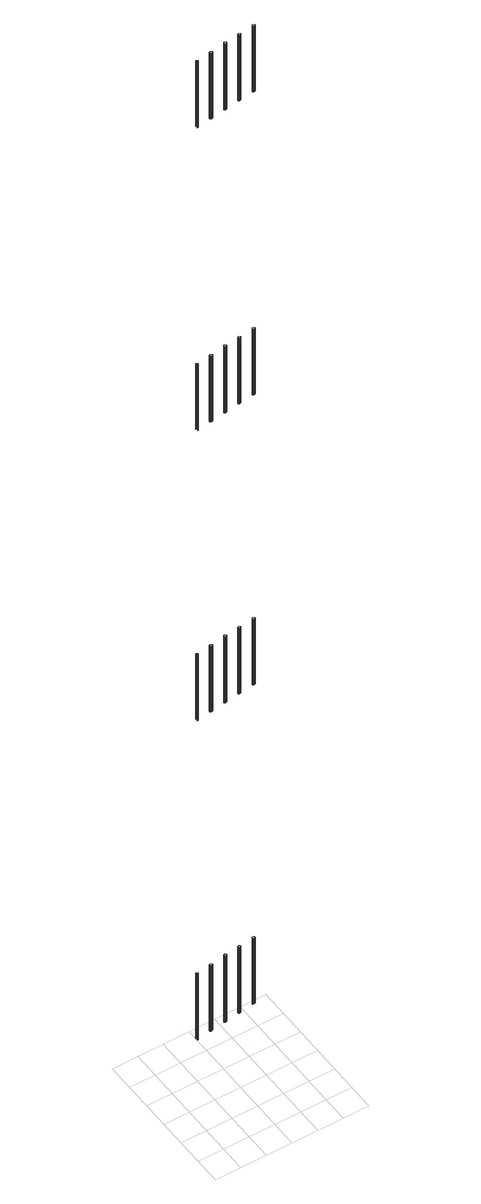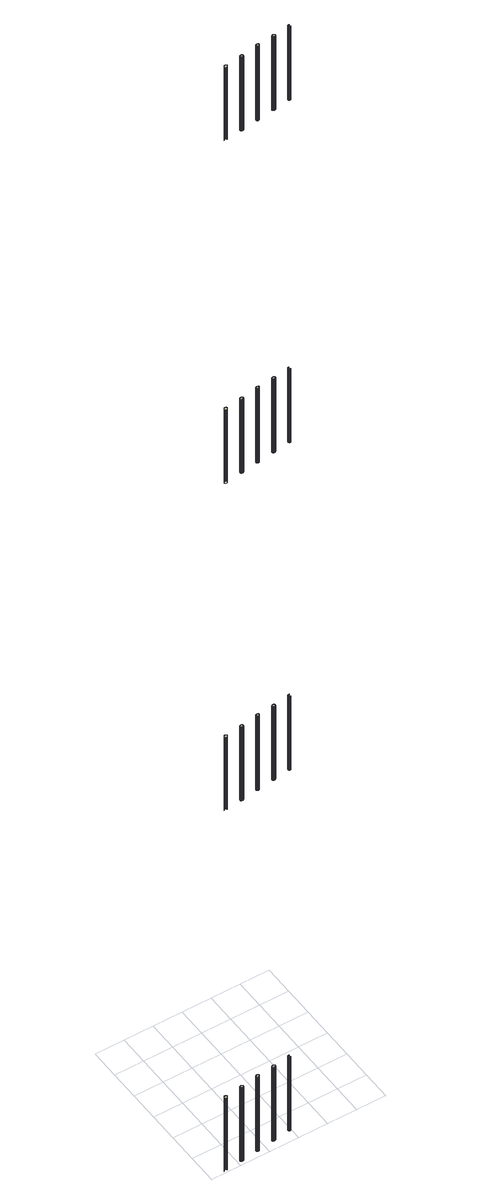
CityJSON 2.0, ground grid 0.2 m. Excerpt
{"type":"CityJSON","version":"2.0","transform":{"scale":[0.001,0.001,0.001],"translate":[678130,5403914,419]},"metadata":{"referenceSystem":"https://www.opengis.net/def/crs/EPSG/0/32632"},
"CityObjects":{
"building1":{"type":"Building","attributes":{"dataAvailable":"Sufficient","measuredHeight":17.58},"children":["building1-1","building1-2","building1-3","building1-4"]},
"building1-1":{"type":"BuildingInstallation","attributes":{"materialClass":"Metal","materialName":"Aluminium","materialUncertainty":0.3,"relationToConstruction":"outside"},"parents":["building1"],"geometry":[{"type":"MultiSurface","lod":"3","boundaries":[[[0,1,2,3]],[[4,2,1,5]],[[3,2,6,7]],[[8,6,2,4]],[[9,10,11,12]],[[13,11,10,14]],[[7,6,15,16]],[[17,15,6,8]],[[14,10,18,19]],[[20,18,10,9]],[[16,15,21,22]],[[23,21,15,17]],[[22,21,24,25]],[[26,24,21,23]],[[27,28,18,20]],[[19,18,28,29]],[[25,24,30,31]],[[32,30,24,26]],[[33,34,28,27]],[[29,28,34,35]],[[36,37,34,33]],[[35,34,37,38]],[[31,30,39,40]],[[41,39,30,32]],[[38,37,39,41]],[[40,39,37,36]],[[42,43,44,45]],[[46,44,43,47]],[[45,44,48,49]],[[50,48,44,46]],[[51,52,43,42]],[[47,43,52,53]],[[54,55,52,51]],[[53,52,55,56]],[[49,48,57,58]],[[59,57,48,50]],[[58,57,60,61]],[[62,60,57,59]],[[63,64,55,54]],[[56,55,64,65]],[[66,67,60,62]],[[61,60,67,68]],[[69,70,64,63]],[[65,64,70,71]],[[68,67,72,73]],[[74,72,67,66]],[[75,76,70,69]],[[71,70,76,77]],[[78,79,80,81,82,83,84,73,68,61,58,49,45,42,51,54,63,69,75,85,86,87,88,89]],[[47,46,50,59,62,66,74,90,91,92,93,94,95,96,97,98,99,100,101,77,71,65,56,53]],[[102,103,104,105,72,67,60,57,48,44,43,52,55,64,70,76,106,107,108,109,110,111,112,113]],[[85,106,76,75]],[[77,76,106,101]],[[73,72,105,84]],[[90,105,72,74]],[[84,105,104,83]],[[91,104,105,90]],[[86,107,106,85]],[[101,106,107,100]],[[83,104,103,82]],[[92,103,104,91]],[[87,108,107,86]],[[100,107,108,99]],[[82,103,102,81]],[[93,102,103,92]],[[88,109,108,87]],[[99,108,109,98]],[[94,113,102,93]],[[81,102,113,80]],[[89,110,109,88]],[[98,109,110,97]],[[78,111,110,89]],[[97,110,111,96]],[[80,113,112,79]],[[95,112,113,94]],[[79,112,111,78]],[[96,111,112,95]],[[114,115,116,117,118]],[[119,116,115,120]],[[121,122,116,119]],[[117,116,122,123]],[[124,125,115,114,118]],[[120,115,125,126]],[[123,122,127,128]],[[129,127,122,121]],[[130,131,125,124]],[[126,125,131,132]],[[133,134,131,130]],[[132,131,134,135]],[[136,137,127,129]],[[128,127,137,138]],[[139,140,134,133]],[[135,134,140,141]],[[138,137,142,143]],[[144,142,137,136]],[[145,146,140,139]],[[141,140,146,147]],[[148,149,142,144]],[[143,142,149,150]],[[151,152,146,145]],[[147,146,152,153]],[[150,149,154,155]],[[156,154,149,148]],[[157,158,159,152,146,140,134,131,125,115,116,122,127,137,142,149,154,160,161,162,163,164,165,166]],[[167,168,169,170,171,172,153,147,141,135,132,126,120,119,121,129,136,144,148,156,173,174,175,176]],[[177,178,179,180,181,182,151,145,139,133,130,124,118,117,123,128,138,143,150,155,183,184,185,186]],[[173,160,154,156]],[[155,154,160,183]],[[182,159,152,151]],[[153,152,159,172]],[[181,158,159,182]],[[172,159,158,171]],[[183,160,161,184]],[[174,161,160,173]],[[171,158,157,170]],[[180,157,158,181]],[[184,161,162,185]],[[175,162,161,174]],[[185,162,163,186]],[[176,163,162,175]],[[179,166,157,180]],[[170,157,166,169]],[[178,165,166,179]],[[169,166,165,168]],[[167,164,163,176]],[[186,163,164,187,177]],[[168,165,164,167]],[[187,164,165,178,177]],[[188,189,190,191]],[[192,190,189,193]],[[194,195,190,192]],[[191,190,195,196]],[[193,189,197,198]],[[199,197,189,188]],[[198,197,200,201]],[[202,200,197,199]],[[203,204,195,194]],[[196,195,204,205]],[[201,200,206,207]],[[208,206,200,202]],[[205,204,209,210]],[[211,209,204,203]],[[212,213,209,211]],[[210,209,213,214]],[[207,206,215,216]],[[217,215,206,208]],[[218,219,213,212]],[[214,213,219,220]],[[221,222,215,217]],[[216,215,222,223]],[[224,225,219,218]],[[220,219,225,226]],[[193,192,194,203,211,212,218,224,227,228,229,230,231,232,233,234,235,236,237,223,216,207,201,198]],[[206,215,222,238,239,240,241,242,243,244,245,246,247,248,225,219,213,209,204,195,190,189,197,200]],[[249,238,222,221]],[[223,222,238,237]],[[226,225,248,250]],[[227,248,225,224]],[[237,238,239,236]],[[251,239,238,249]],[[250,248,247,252]],[[228,247,248,227]],[[253,240,239,251]],[[236,239,240,235]],[[235,240,241,234]],[[254,241,240,253]],[[229,246,247,228]],[[252,247,246,255]],[[256,242,241,254]],[[234,241,242,233]],[[230,245,246,229]],[[255,246,245,257]],[[233,242,243,232]],[[258,243,242,256]],[[257,245,244,259]],[[231,244,245,230]],[[259,244,243,258]],[[232,243,244,231]],[[260,261,262,263]],[[264,262,261,265]],[[263,262,266,267]],[[268,266,262,264]],[[265,261,269,270]],[[271,269,261,260]],[[272,273,269,271]],[[270,269,273,274]],[[274,273,275,276]],[[277,275,273,272]],[[278,279,275,277]],[[276,275,279,280]],[[281,282,279,278]],[[280,279,282,283]],[[265,264,268,284,285,286,287,288,289,290,291,292,293,294,295,296,297,298,299,283,280,276,274,270]],[[283,282,300,299]],[[301,300,282,281]],[[302,303,300,301]],[[299,300,303,298]],[[304,305,303,302]],[[298,303,305,297]],[[306,307,305,304]],[[297,305,307,296]],[[296,307,308,295]],[[309,308,307,306]]]}]},
"building1-2":{"type":"BuildingInstallation","attributes":{"materialClass":"Metal","materialName":"Aluminium","materialUncertainty":0.3,"relationToConstruction":"outside"},"parents":["building1"],"geometry":[{"type":"MultiSurface","lod":"3","boundaries":[[[310,311,312,313]],[[314,312,311,315]],[[313,312,316,317]],[[318,316,312,314]],[[319,320,321,322]],[[323,321,320,324]],[[317,316,325,326]],[[327,325,316,318]],[[324,320,328,329]],[[330,328,320,319]],[[326,325,331,332]],[[333,331,325,327]],[[332,331,334,335]],[[336,334,331,333]],[[337,338,328,330]],[[329,328,338,339]],[[335,334,340,341]],[[342,340,334,336]],[[343,344,338,337]],[[339,338,344,345]],[[346,347,344,343]],[[345,344,347,348]],[[341,340,349,350]],[[351,349,340,342]],[[348,347,349,351]],[[350,349,347,346]],[[352,353,354,355]],[[356,354,353,357]],[[355,354,358,359]],[[360,358,354,356]],[[361,362,353,352]],[[357,353,362,363]],[[364,365,362,361]],[[363,362,365,366]],[[359,358,367,368]],[[369,367,358,360]],[[368,367,370,371]],[[372,370,367,369]],[[373,374,365,364]],[[366,365,374,375]],[[376,377,370,372]],[[371,370,377,378]],[[379,380,374,373]],[[375,374,380,381]],[[378,377,382,383]],[[384,382,377,376]],[[385,386,380,379]],[[381,380,386,387]],[[388,389,390,391,392,393,394,383,378,371,368,359,355,352,361,364,373,379,385,395,396,397,398,399]],[[357,356,360,369,372,376,384,400,401,402,403,404,405,406,407,408,409,410,411,387,381,375,366,363]],[[412,413,414,415,382,377,370,367,358,354,353,362,365,374,380,386,416,417,418,419,420,421,422,423]],[[395,416,386,385]],[[387,386,416,411]],[[383,382,415,394]],[[400,415,382,384]],[[394,415,414,393]],[[401,414,415,400]],[[396,417,416,395]],[[411,416,417,410]],[[393,414,413,392]],[[402,413,414,401]],[[397,418,417,396]],[[410,417,418,409]],[[392,413,412,391]],[[403,412,413,402]],[[398,419,418,397]],[[409,418,419,408]],[[404,423,412,403]],[[391,412,423,390]],[[399,420,419,398]],[[408,419,420,407]],[[388,421,420,399]],[[407,420,421,406]],[[390,423,422,389]],[[405,422,423,404]],[[389,422,421,388]],[[406,421,422,405]],[[424,425,426,427,428]],[[429,426,425,430]],[[431,432,426,429]],[[427,426,432,433]],[[434,435,425,424,428]],[[430,425,435,436]],[[433,432,437,438]],[[439,437,432,431]],[[440,441,435,434]],[[436,435,441,442]],[[443,444,441,440]],[[442,441,444,445]],[[446,447,437,439]],[[438,437,447,448]],[[449,450,444,443]],[[445,444,450,451]],[[448,447,452,453]],[[454,452,447,446]],[[455,456,450,449]],[[451,450,456,457]],[[458,459,452,454]],[[453,452,459,460]],[[461,462,456,455]],[[457,456,462,463]],[[460,459,464,465]],[[466,464,459,458]],[[467,468,469,462,456,450,444,441,435,425,426,432,437,447,452,459,464,470,471,472,473,474,475,476]],[[477,478,479,480,481,482,463,457,451,445,442,436,430,429,431,439,446,454,458,466,483,484,485,486]],[[487,488,489,490,491,492,461,455,449,443,440,434,428,427,433,438,448,453,460,465,493,494,495,496]],[[483,470,464,466]],[[465,464,470,493]],[[492,469,462,461]],[[463,462,469,482]],[[491,468,469,492]],[[482,469,468,481]],[[493,470,471,494]],[[484,471,470,483]],[[481,468,467,480]],[[490,467,468,491]],[[494,471,472,495]],[[485,472,471,484]],[[495,472,473,496]],[[486,473,472,485]],[[489,476,467,490]],[[480,467,476,479]],[[488,475,476,489]],[[479,476,475,478]],[[477,474,473,486]],[[496,473,474,497,487]],[[478,475,474,477]],[[497,474,475,488,487]],[[498,499,500,501]],[[502,500,499,503]],[[504,505,500,502]],[[501,500,505,506]],[[503,499,507,508]],[[509,507,499,498]],[[508,507,510,511]],[[512,510,507,509]],[[513,514,505,504]],[[506,505,514,515]],[[511,510,516,517]],[[518,516,510,512]],[[515,514,519,520]],[[521,519,514,513]],[[522,523,519,521]],[[520,519,523,524]],[[517,516,525,526]],[[527,525,516,518]],[[528,529,523,522]],[[524,523,529,530]],[[531,532,525,527]],[[526,525,532,533]],[[534,535,529,528]],[[530,529,535,536]],[[503,502,504,513,521,522,528,534,537,538,539,540,541,542,543,544,545,546,547,533,526,517,511,508]],[[516,525,532,548,549,550,551,552,553,554,555,556,557,558,535,529,523,519,514,505,500,499,507,510]],[[559,548,532,531]],[[533,532,548,547]],[[536,535,558,560]],[[537,558,535,534]],[[547,548,549,546]],[[561,549,548,559]],[[560,558,557,562]],[[538,557,558,537]],[[563,550,549,561]],[[546,549,550,545]],[[545,550,551,544]],[[564,551,550,563]],[[539,556,557,538]],[[562,557,556,565]],[[566,552,551,564]],[[544,551,552,543]],[[540,555,556,539]],[[565,556,555,567]],[[543,552,553,542]],[[568,553,552,566]],[[567,555,554,569]],[[541,554,555,540]],[[569,554,553,568]],[[542,553,554,541]],[[570,571,572,573]],[[574,572,571,575]],[[573,572,576,577]],[[578,576,572,574]],[[575,571,579,580]],[[581,579,571,570]],[[582,583,579,581]],[[580,579,583,584]],[[584,583,585,586]],[[587,585,583,582]],[[588,589,585,587]],[[586,585,589,590]],[[591,592,589,588]],[[590,589,592,593]],[[575,574,578,594,595,596,597,598,599,600,601,602,603,604,605,606,607,608,609,593,590,586,584,580]],[[593,592,610,609]],[[611,610,592,591]],[[612,613,610,611]],[[609,610,613,608]],[[614,615,613,612]],[[608,613,615,607]],[[616,617,615,614]],[[607,615,617,606]],[[606,617,618,605]],[[619,618,617,616]]]}]},
"building1-3":{"type":"BuildingInstallation","attributes":{"materialClass":"Metal","materialName":"Aluminium","materialUncertainty":0.3,"relationToConstruction":"outside"},"parents":["building1"],"geometry":[{"type":"MultiSurface","lod":"3","boundaries":[[[620,621,622,623]],[[624,622,621,625]],[[623,622,626,627]],[[628,626,622,624]],[[629,630,631,632]],[[633,631,630,634]],[[627,626,635,636]],[[637,635,626,628]],[[634,630,638,639]],[[640,638,630,629]],[[636,635,641,642]],[[643,641,635,637]],[[642,641,644,645]],[[646,644,641,643]],[[647,648,638,640]],[[639,638,648,649]],[[645,644,650,651]],[[652,650,644,646]],[[653,654,648,647]],[[649,648,654,655]],[[656,657,654,653]],[[655,654,657,658]],[[651,650,659,660]],[[661,659,650,652]],[[658,657,659,661]],[[660,659,657,656]],[[662,663,664,665]],[[666,664,663,667]],[[665,664,668,669]],[[670,668,664,666]],[[671,672,663,662]],[[667,663,672,673]],[[674,675,672,671]],[[673,672,675,676]],[[669,668,677,678]],[[679,677,668,670]],[[678,677,680,681]],[[682,680,677,679]],[[683,684,675,674]],[[676,675,684,685]],[[686,687,680,682]],[[681,680,687,688]],[[689,690,684,683]],[[685,684,690,691]],[[688,687,692,693]],[[694,692,687,686]],[[695,696,690,689]],[[691,690,696,697]],[[698,699,700,701,702,703,704,693,688,681,678,669,665,662,671,674,683,689,695,705,706,707,708,709]],[[667,666,670,679,682,686,694,710,711,712,713,714,715,716,717,718,719,720,721,697,691,685,676,673]],[[722,723,724,725,692,687,680,677,668,664,663,672,675,684,690,696,726,727,728,729,730,731,732,733]],[[705,726,696,695]],[[697,696,726,721]],[[693,692,725,704]],[[710,725,692,694]],[[704,725,724,703]],[[711,724,725,710]],[[706,727,726,705]],[[721,726,727,720]],[[703,724,723,702]],[[712,723,724,711]],[[707,728,727,706]],[[720,727,728,719]],[[702,723,722,701]],[[713,722,723,712]],[[708,729,728,707]],[[719,728,729,718]],[[714,733,722,713]],[[701,722,733,700]],[[709,730,729,708]],[[718,729,730,717]],[[698,731,730,709]],[[717,730,731,716]],[[700,733,732,699]],[[715,732,733,714]],[[699,732,731,698]],[[716,731,732,715]],[[734,735,736,737,738]],[[739,736,735,740]],[[741,742,736,739]],[[737,736,742,743]],[[744,745,735,734,738]],[[740,735,745,746]],[[743,742,747,748]],[[749,747,742,741]],[[750,751,745,744]],[[746,745,751,752]],[[753,754,751,750]],[[752,751,754,755]],[[756,757,747,749]],[[748,747,757,758]],[[759,760,754,753]],[[755,754,760,761]],[[758,757,762,763]],[[764,762,757,756]],[[765,766,760,759]],[[761,760,766,767]],[[768,769,762,764]],[[763,762,769,770]],[[771,772,766,765]],[[767,766,772,773]],[[770,769,774,775]],[[776,774,769,768]],[[777,778,779,772,766,760,754,751,745,735,736,742,747,757,762,769,774,780,781,782,783,784,785,786]],[[787,788,789,790,791,792,773,767,761,755,752,746,740,739,741,749,756,764,768,776,793,794,795,796]],[[797,798,799,800,801,802,771,765,759,753,750,744,738,737,743,748,758,763,770,775,803,804,805,806]],[[793,780,774,776]],[[775,774,780,803]],[[802,779,772,771]],[[773,772,779,792]],[[801,778,779,802]],[[792,779,778,791]],[[803,780,781,804]],[[794,781,780,793]],[[791,778,777,790]],[[800,777,778,801]],[[804,781,782,805]],[[795,782,781,794]],[[805,782,783,806]],[[796,783,782,795]],[[799,786,777,800]],[[790,777,786,789]],[[798,785,786,799]],[[789,786,785,788]],[[787,784,783,796]],[[806,783,784,807,797]],[[788,785,784,787]],[[807,784,785,798,797]],[[808,809,810,811]],[[812,810,809,813]],[[814,815,810,812]],[[811,810,815,816]],[[813,809,817,818]],[[819,817,809,808]],[[818,817,820,821]],[[822,820,817,819]],[[823,824,815,814]],[[816,815,824,825]],[[821,820,826,827]],[[828,826,820,822]],[[825,824,829,830]],[[831,829,824,823]],[[832,833,829,831]],[[830,829,833,834]],[[827,826,835,836]],[[837,835,826,828]],[[838,839,833,832]],[[834,833,839,840]],[[841,842,835,837]],[[836,835,842,843]],[[844,845,839,838]],[[840,839,845,846]],[[813,812,814,823,831,832,838,844,847,848,849,850,851,852,853,854,855,856,857,843,836,827,821,818]],[[826,835,842,858,859,860,861,862,863,864,865,866,867,868,845,839,833,829,824,815,810,809,817,820]],[[869,858,842,841]],[[843,842,858,857]],[[846,845,868,870]],[[847,868,845,844]],[[857,858,859,856]],[[871,859,858,869]],[[870,868,867,872]],[[848,867,868,847]],[[873,860,859,871]],[[856,859,860,855]],[[855,860,861,854]],[[874,861,860,873]],[[849,866,867,848]],[[872,867,866,875]],[[876,862,861,874]],[[854,861,862,853]],[[850,865,866,849]],[[875,866,865,877]],[[853,862,863,852]],[[878,863,862,876]],[[877,865,864,879]],[[851,864,865,850]],[[879,864,863,878]],[[852,863,864,851]],[[880,881,882,883]],[[884,882,881,885]],[[883,882,886,887]],[[888,886,882,884]],[[885,881,889,890]],[[891,889,881,880]],[[892,893,889,891]],[[890,889,893,894]],[[894,893,895,896]],[[897,895,893,892]],[[898,899,895,897]],[[896,895,899,900]],[[901,902,899,898]],[[900,899,902,903]],[[885,884,888,904,905,906,907,908,909,910,911,912,913,914,915,916,917,918,919,903,900,896,894,890]],[[903,902,920,919]],[[921,920,902,901]],[[922,923,920,921]],[[919,920,923,918]],[[924,925,923,922]],[[918,923,925,917]],[[926,927,925,924]],[[917,925,927,916]],[[916,927,928,915]],[[929,928,927,926]]]}]},
"building1-4":{"type":"BuildingInstallation","attributes":{"materialClass":"Metal","materialName":"Aluminium","materialUncertainty":0.3,"relationToConstruction":"outside"},"parents":["building1"],"geometry":[{"type":"MultiSurface","lod":"3","boundaries":[[[930,931,932,933]],[[934,932,931,935]],[[936,937,938,939]],[[940,938,937,941]],[[933,932,942,943]],[[944,942,932,934]],[[941,937,945,946]],[[947,945,937,936]],[[943,942,948,949]],[[950,948,942,944]],[[949,948,951,952]],[[953,951,948,950]],[[954,955,945,947]],[[946,945,955,956]],[[952,951,957,958]],[[959,957,951,953]],[[960,961,955,954]],[[956,955,961,962]],[[963,964,961,960]],[[962,961,964,965]],[[958,957,966,967]],[[968,966,957,959]],[[965,964,966,968]],[[967,966,964,963]],[[969,970,971,972]],[[973,971,970,974]],[[972,971,975,976]],[[977,975,971,973]],[[978,979,970,969]],[[974,970,979,980]],[[981,982,979,978]],[[980,979,982,983]],[[976,975,984,985]],[[986,984,975,977]],[[985,984,987,988]],[[989,987,984,986]],[[990,991,982,981]],[[983,982,991,992]],[[993,994,987,989]],[[988,987,994,995]],[[996,997,991,990]],[[992,991,997,998]],[[995,994,999,1000]],[[1001,999,994,993]],[[1002,1003,997,996]],[[998,997,1003,1004]],[[1005,1006,1007,1008,1009,1010,1011,1000,995,988,985,976,972,969,978,981,990,996,1002,1012,1013,1014,1015,1016]],[[974,973,977,986,989,993,1001,1017,1018,1019,1020,1021,1022,1023,1024,1025,1026,1027,1028,1004,998,992,983,980]],[[1029,1030,1031,1032,999,994,987,984,975,971,970,979,982,991,997,1003,1033,1034,1035,1036,1037,1038,1039,1040]],[[1012,1033,1003,1002]],[[1004,1003,1033,1028]],[[1000,999,1032,1011]],[[1017,1032,999,1001]],[[1011,1032,1031,1010]],[[1018,1031,1032,1017]],[[1013,1034,1033,1012]],[[1028,1033,1034,1027]],[[1010,1031,1030,1009]],[[1019,1030,1031,1018]],[[1014,1035,1034,1013]],[[1027,1034,1035,1026]],[[1009,1030,1029,1008]],[[1020,1029,1030,1019]],[[1015,1036,1035,1014]],[[1026,1035,1036,1025]],[[1021,1040,1029,1020]],[[1008,1029,1040,1007]],[[1016,1037,1036,1015]],[[1025,1036,1037,1024]],[[1005,1038,1037,1016]],[[1024,1037,1038,1023]],[[1007,1040,1039,1006]],[[1022,1039,1040,1021]],[[1006,1039,1038,1005]],[[1023,1038,1039,1022]],[[1041,1042,1043,1044,1045]],[[1046,1043,1042,1047]],[[1048,1049,1043,1046]],[[1044,1043,1049,1050]],[[1051,1052,1042,1041,1045]],[[1047,1042,1052,1053]],[[1050,1049,1054,1055]],[[1056,1054,1049,1048]],[[1057,1058,1052,1051]],[[1053,1052,1058,1059]],[[1060,1061,1058,1057]],[[1059,1058,1061,1062]],[[1063,1064,1054,1056]],[[1055,1054,1064,1065]],[[1066,1067,1061,1060]],[[1062,1061,1067,1068]],[[1065,1064,1069,1070]],[[1071,1069,1064,1063]],[[1072,1073,1067,1066]],[[1068,1067,1073,1074]],[[1075,1076,1069,1071]],[[1070,1069,1076,1077]],[[1078,1079,1073,1072]],[[1074,1073,1079,1080]],[[1077,1076,1081,1082]],[[1083,1081,1076,1075]],[[1084,1085,1086,1079,1073,1067,1061,1058,1052,1042,1043,1049,1054,1064,1069,1076,1081,1087,1088,1089,1090,1091,1092,1093]],[[1094,1095,1096,1097,1098,1099,1080,1074,1068,1062,1059,1053,1047,1046,1048,1056,1063,1071,1075,1083,1100,1101,1102,1103]],[[1104,1105,1106,1107,1108,1109,1078,1072,1066,1060,1057,1051,1045,1044,1050,1055,1065,1070,1077,1082,1110,1111,1112,1113]],[[1100,1087,1081,1083]],[[1082,1081,1087,1110]],[[1109,1086,1079,1078]],[[1080,1079,1086,1099]],[[1108,1085,1086,1109]],[[1099,1086,1085,1098]],[[1110,1087,1088,1111]],[[1101,1088,1087,1100]],[[1098,1085,1084,1097]],[[1107,1084,1085,1108]],[[1111,1088,1089,1112]],[[1102,1089,1088,1101]],[[1112,1089,1090,1113]],[[1103,1090,1089,1102]],[[1106,1093,1084,1107]],[[1097,1084,1093,1096]],[[1105,1092,1093,1106]],[[1096,1093,1092,1095]],[[1094,1091,1090,1103]],[[1113,1090,1091,1114,1104]],[[1095,1092,1091,1094]],[[1114,1091,1092,1105,1104]],[[1115,1116,1117,1118]],[[1119,1117,1116,1120]],[[1121,1122,1117,1119]],[[1118,1117,1122,1123]],[[1120,1116,1124,1125]],[[1126,1124,1116,1115]],[[1125,1124,1127,1128]],[[1129,1127,1124,1126]],[[1130,1131,1122,1121]],[[1123,1122,1131,1132]],[[1128,1127,1133,1134]],[[1135,1133,1127,1129]],[[1132,1131,1136,1137]],[[1138,1136,1131,1130]],[[1139,1140,1136,1138]],[[1137,1136,1140,1141]],[[1134,1133,1142,1143]],[[1144,1142,1133,1135]],[[1145,1146,1140,1139]],[[1141,1140,1146,1147]],[[1148,1149,1142,1144]],[[1143,1142,1149,1150]],[[1151,1152,1146,1145]],[[1147,1146,1152,1153]],[[1120,1119,1121,1130,1138,1139,1145,1151,1154,1155,1156,1157,1158,1159,1160,1161,1162,1163,1164,1150,1143,1134,1128,1125]],[[1133,1142,1149,1165,1166,1167,1168,1169,1170,1171,1172,1173,1174,1175,1152,1146,1140,1136,1131,1122,1117,1116,1124,1127]],[[1176,1165,1149,1148]],[[1150,1149,1165,1164]],[[1153,1152,1175,1177]],[[1154,1175,1152,1151]],[[1164,1165,1166,1163]],[[1178,1166,1165,1176]],[[1177,1175,1174,1179]],[[1155,1174,1175,1154]],[[1180,1167,1166,1178]],[[1163,1166,1167,1162]],[[1162,1167,1168,1161]],[[1181,1168,1167,1180]],[[1156,1173,1174,1155]],[[1179,1174,1173,1182]],[[1183,1169,1168,1181]],[[1161,1168,1169,1160]],[[1157,1172,1173,1156]],[[1182,1173,1172,1184]],[[1160,1169,1170,1159]],[[1185,1170,1169,1183]],[[1184,1172,1171,1186]],[[1158,1171,1172,1157]],[[1186,1171,1170,1185]],[[1159,1170,1171,1158]],[[1187,1188,1189,1190]],[[1191,1189,1188,1192]],[[1190,1189,1193,1194]],[[1195,1193,1189,1191]],[[1192,1188,1196,1197]],[[1198,1196,1188,1187]],[[1199,1200,1196,1198]],[[1197,1196,1200,1201]],[[1201,1200,1202,1203]],[[1204,1202,1200,1199]],[[1205,1206,1202,1204]],[[1203,1202,1206,1207]],[[1208,1209,1206,1205]],[[1207,1206,1209,1210]],[[1192,1191,1195,1211,1212,1213,1214,1215,1216,1217,1218,1219,1220,1221,1222,1223,1224,1225,1226,1210,1207,1203,1201,1197]],[[1227,1228,1229,1230,1231,1232,1233,1234,1235,1236,1237,1194,1190,1187,1198,1199,1204,1205,1208,1238,1239,1240,1241,1242]],[[1210,1209,1243,1226]],[[1238,1243,1209,1208]],[[1239,1244,1243,1238]],[[1226,1243,1244,1225]],[[1240,1245,1244,1239]],[[1225,1244,1245,1224]],[[1241,1246,1245,1240]],[[1224,1245,1246,1223]],[[1223,1246,1247,1222]],[[1242,1247,1246,1241]]]}]}
},
"vertices":[
[404,908,4107],[404,908,3495],[407,908,3495],[407,908,4107],[407,908,3494],[404,908,3494],[409,909,3495],[409,909,4107],[409,909,3494],[407,925,4107],[407,925,3495],[404,925,3495],[404,925,4107],[404,925,3494],[407,925,3494],[412,910,3495],[412,910,4107],[412,910,3494],[410,925,3495],[410,925,3494],[410,925,4107],[414,911,3495],[414,911,4107],[414,911,3494],[415,913,3495],[415,913,4107],[415,913,3494],[412,924,4107],[412,924,3495],[412,924,3494],[416,916,3495],[416,916,4107],[416,916,3494],[414,922,4107],[414,922,3495],[414,922,3494],[415,920,4107],[415,920,3495],[415,920,3494],[416,918,3495],[416,918,4107],[416,918,3494],[517,929,3494],[517,929,3495],[516,931,3495],[516,931,3494],[516,931,4107],[517,929,4107],[516,934,3495],[516,934,3494],[516,934,4107],[518,927,3494],[518,927,3495],[518,927,4107],[520,926,3494],[520,926,3495],[520,926,4107],[517,936,3495],[517,936,3494],[517,936,4107],[518,938,3495],[518,938,3494],[518,938,4107],[522,925,3494],[522,925,3495],[522,925,4107],[520,940,4107],[520,940,3495],[520,940,3494],[525,924,3494],[525,924,3495],[525,924,4107],[523,941,3495],[523,941,3494],[523,941,4107],[528,924,3494],[528,924,3495],[528,924,4107],[537,934,3494],[537,937,3494],[535,939,3494],[533,940,3494],[531,941,3494],[528,942,3494],[526,942,3494],[531,925,3494],[533,926,3494],[535,928,3494],[537,930,3494],[537,932,3494],[526,942,4107],[528,942,4107],[531,941,4107],[533,940,4107],[535,939,4107],[537,937,4107],[537,934,4107],[537,932,4107],[537,930,4107],[535,928,4107],[533,926,4107],[531,925,4107],[533,940,3495],[531,941,3495],[528,942,3495],[526,942,3495],[531,925,3495],[533,926,3495],[535,928,3495],[537,930,3495],[537,932,3495],[537,934,3495],[537,937,3495],[535,939,3495],[637,948,4107],[637,948,3495],[638,946,3495],[638,946,4112],[637,948,4112],[638,946,3494],[637,948,3494],[639,944,3494],[639,944,3495],[639,944,4112],[638,950,4112],[638,950,3495],[638,950,3494],[641,942,3495],[641,942,4112],[641,942,3494],[638,952,4112],[638,952,3495],[638,952,3494],[640,954,4112],[640,954,3495],[640,954,3494],[644,941,3494],[644,941,3495],[644,941,4112],[642,956,4112],[642,956,3495],[642,956,3494],[647,940,3495],[647,940,4112],[647,940,3494],[644,957,4112],[644,957,3495],[644,957,3494],[649,941,3494],[649,941,3495],[649,941,4112],[647,958,4112],[647,958,3495],[647,958,3494],[652,941,3495],[652,941,4112],[652,941,3494],[655,956,3495],[652,958,3495],[650,958,3495],[654,942,3495],[657,944,3495],[658,946,3495],[659,948,3495],[659,951,3495],[658,953,3495],[657,955,3495],[659,951,3494],[658,953,3494],[657,955,3494],[655,956,3494],[652,958,3494],[650,958,3494],[654,942,3494],[657,944,3494],[658,946,3494],[659,948,3494],[659,951,4112],[658,953,4112],[657,955,4112],[655,956,4112],[652,958,4112],[650,958,4112],[654,942,4112],[657,944,4112],[658,946,4112],[659,948,4112],[659,951,4107],[760,962,3494],[760,962,3495],[759,964,3495],[759,964,3494],[759,964,4107],[760,962,4107],[759,966,4107],[759,966,3495],[759,966,3494],[761,960,3495],[761,960,4107],[761,960,3494],[763,958,3495],[763,958,4107],[763,958,3494],[760,969,4107],[760,969,3495],[760,969,3494],[765,957,3495],[765,957,4107],[765,957,3494],[761,971,3495],[761,971,3494],[761,971,4107],[763,972,4107],[763,972,3495],[763,972,3494],[768,957,3495],[768,957,4107],[768,957,3494],[766,974,4107],[766,974,3495],[766,974,3494],[771,957,3494],[771,957,3495],[771,957,4107],[768,974,4107],[768,974,3495],[768,974,3494],[771,974,4107],[774,974,4107],[776,973,4107],[778,971,4107],[780,969,4107],[780,967,4107],[780,965,4107],[779,962,4107],[778,960,4107],[776,959,4107],[773,958,4107],[773,958,3495],[776,959,3495],[778,960,3495],[779,962,3495],[780,965,3495],[780,967,3495],[780,969,3495],[778,971,3495],[776,973,3495],[774,974,3495],[771,974,3495],[773,958,3494],[771,974,3494],[776,959,3494],[774,974,3494],[778,960,3494],[779,962,3494],[776,973,3494],[780,965,3494],[778,971,3494],[780,967,3494],[780,969,3494],[881,978,3494],[881,978,3495],[880,980,3495],[880,980,3494],[880,980,4107],[881,978,4107],[880,983,3495],[880,983,3494],[880,983,4107],[882,976,3495],[882,976,4107],[882,976,3494],[884,975,3494],[884,975,3495],[884,975,4107],[887,974,3495],[887,974,4107],[887,974,3494],[889,973,3494],[889,973,3495],[889,973,4107],[892,973,3494],[892,973,3495],[892,973,4107],[881,985,4107],[883,987,4107],[885,989,4107],[887,990,4107],[890,991,4107],[893,991,4107],[895,990,4107],[898,989,4107],[900,988,4107],[901,986,4107],[902,983,4107],[901,981,4107],[901,979,4107],[899,977,4107],[897,975,4107],[895,974,4107],[895,974,3495],[895,974,3494],[897,975,3494],[897,975,3495],[899,977,3494],[899,977,3495],[901,979,3494],[901,979,3495],[901,981,3495],[901,981,3494],
[404,908,1115],[404,908,503],[407,908,503],[407,908,1115],[407,908,502],[404,908,502],[409,909,503],[409,909,1115],[409,909,502],[407,925,1115],[407,925,503],[404,925,503],[404,925,1115],[404,925,502],[407,925,502],[412,910,503],[412,910,1115],[412,910,502],[410,925,503],[410,925,502],[410,925,1115],[414,911,503],[414,911,1115],[414,911,502],[415,913,503],[415,913,1115],[415,913,502],[412,924,1115],[412,924,503],[412,924,502],[416,916,503],[416,916,1115],[416,916,502],[414,922,1115],[414,922,503],[414,922,502],[415,920,1115],[415,920,503],[415,920,502],[416,918,503],[416,918,1115],[416,918,502],[517,929,502],[517,929,503],[516,931,503],[516,931,502],[516,931,1115],[517,929,1115],[516,934,503],[516,934,502],[516,934,1115],[518,927,502],[518,927,503],[518,927,1115],[520,926,502],[520,926,503],[520,926,1115],[517,936,503],[517,936,502],[517,936,1115],[518,938,503],[518,938,502],[518,938,1115],[522,925,502],[522,925,503],[522,925,1115],[520,940,1115],[520,940,503],[520,940,502],[525,924,502],[525,924,503],[525,924,1115],[523,941,503],[523,941,502],[523,941,1115],[528,924,502],[528,924,503],[528,924,1115],[537,934,502],[537,937,502],[535,939,502],[533,940,502],[531,941,502],[528,942,502],[526,942,502],[531,925,502],[533,926,502],[535,928,502],[537,930,502],[537,932,502],[526,942,1115],[528,942,1115],[531,941,1115],[533,940,1115],[535,939,1115],[537,937,1115],[537,934,1115],[537,932,1115],[537,930,1115],[535,928,1115],[533,926,1115],[531,925,1115],[533,940,503],[531,941,503],[528,942,503],[526,942,503],[531,925,503],[533,926,503],[535,928,503],[537,930,503],[537,932,503],[537,934,503],[537,937,503],[535,939,503],[637,948,1115],[637,948,503],[638,946,503],[638,946,1120],[637,948,1120],[638,946,502],[637,948,502],[639,944,502],[639,944,503],[639,944,1120],[638,950,1120],[638,950,503],[638,950,502],[641,942,503],[641,942,1120],[641,942,502],[638,952,1120],[638,952,503],[638,952,502],[640,954,1120],[640,954,503],[640,954,502],[644,941,502],[644,941,503],[644,941,1120],[642,956,1120],[642,956,503],[642,956,502],[647,940,503],[647,940,1120],[647,940,502],[644,957,1120],[644,957,503],[644,957,502],[649,941,502],[649,941,503],[649,941,1120],[647,958,1120],[647,958,503],[647,958,502],[652,941,503],[652,941,1120],[652,941,502],[655,956,503],[652,958,503],[650,958,503],[654,942,503],[657,944,503],[658,946,503],[659,948,503],[659,951,503],[658,953,503],[657,955,503],[659,951,502],[658,953,502],[657,955,502],[655,956,502],[652,958,502],[650,958,502],[654,942,502],[657,944,502],[658,946,502],[659,948,502],[659,951,1120],[658,953,1120],[657,955,1120],[655,956,1120],[652,958,1120],[650,958,1120],[654,942,1120],[657,944,1120],[658,946,1120],[659,948,1120],[659,951,1115],[760,962,502],[760,962,503],[759,964,503],[759,964,502],[759,964,1115],[760,962,1115],[759,966,1115],[759,966,503],[759,966,502],[761,960,503],[761,960,1115],[761,960,502],[763,958,503],[763,958,1115],[763,958,502],[760,969,1115],[760,969,503],[760,969,502],[765,957,503],[765,957,1115],[765,957,502],[761,971,503],[761,971,502],[761,971,1115],[763,972,1115],[763,972,503],[763,972,502],[768,957,503],[768,957,1115],[768,957,502],[766,974,1115],[766,974,503],[766,974,502],[771,957,502],[771,957,503],[771,957,1115],[768,974,1115],[768,974,503],[768,974,502],[771,974,1115],[774,974,1115],[776,973,1115],[778,971,1115],[780,969,1115],[780,967,1115],[780,965,1115],[779,962,1115],[778,960,1115],[776,959,1115],[773,958,1115],[773,958,503],[776,959,503],[778,960,503],[779,962,503],[780,965,503],[780,967,503],[780,969,503],[778,971,503],[776,973,503],[774,974,503],[771,974,503],[773,958,502],[771,974,502],[776,959,502],[774,974,502],[778,960,502],[779,962,502],[776,973,502],[780,965,502],[778,971,502],[780,967,502],[780,969,502],[881,978,502],[881,978,503],[880,980,503],[880,980,502],[880,980,1115],[881,978,1115],[880,983,503],[880,983,502],[880,983,1115],[882,976,503],[882,976,1115],[882,976,502],[884,975,502],[884,975,503],[884,975,1115],[887,974,503],[887,974,1115],[887,974,502],[889,973,502],[889,973,503],[889,973,1115],[892,973,502],[892,973,503],[892,973,1115],[881,985,1115],[883,987,1115],[885,989,1115],[887,990,1115],[890,991,1115],[893,991,1115],[895,990,1115],[898,989,1115],[900,988,1115],[901,986,1115],[902,983,1115],[901,981,1115],[901,979,1115],[899,977,1115],[897,975,1115],[895,974,1115],[895,974,503],[895,974,502],[897,975,502],[897,975,503],[899,977,502],[899,977,503],[901,979,502],[901,979,503],[901,981,503],[901,981,502],
[404,908,9663],[404,908,9052],[407,908,9052],[407,908,9663],[407,908,9050],[404,908,9050],[409,909,9052],[409,909,9663],[409,909,9050],[407,925,9663],[407,925,9052],[404,925,9052],[404,925,9663],[404,925,9050],[407,925,9050],[412,910,9052],[412,910,9663],[412,910,9050],[410,925,9052],[410,925,9050],[410,925,9663],[414,911,9052],[414,911,9663],[414,911,9050],[415,913,9052],[415,913,9663],[415,913,9050],[412,924,9663],[412,924,9052],[412,924,9050],[416,916,9052],[416,916,9663],[416,916,9050],[414,922,9663],[414,922,9052],[414,922,9050],[415,920,9663],[415,920,9052],[415,920,9050],[416,918,9052],[416,918,9663],[416,918,9050],[517,929,9050],[517,929,9052],[516,931,9052],[516,931,9050],[516,931,9663],[517,929,9663],[516,934,9052],[516,934,9050],[516,934,9663],[518,927,9050],[518,927,9052],[518,927,9663],[520,926,9050],[520,926,9052],[520,926,9663],[517,936,9052],[517,936,9050],[517,936,9663],[518,938,9052],[518,938,9050],[518,938,9663],[522,925,9050],[522,925,9052],[522,925,9663],[520,940,9663],[520,940,9052],[520,940,9050],[525,924,9050],[525,924,9052],[525,924,9663],[523,941,9052],[523,941,9050],[523,941,9663],[528,924,9050],[528,924,9052],[528,924,9663],[537,934,9050],[537,937,9050],[535,939,9050],[533,940,9050],[531,941,9050],[528,942,9050],[526,942,9050],[531,925,9050],[533,926,9050],[535,928,9050],[537,930,9050],[537,932,9050],[526,942,9663],[528,942,9663],[531,941,9663],[533,940,9663],[535,939,9663],[537,937,9663],[537,934,9663],[537,932,9663],[537,930,9663],[535,928,9663],[533,926,9663],[531,925,9663],[533,940,9052],[531,941,9052],[528,942,9052],[526,942,9052],[531,925,9052],[533,926,9052],[535,928,9052],[537,930,9052],[537,932,9052],[537,934,9052],[537,937,9052],[535,939,9052],[637,948,9663],[637,948,9052],[638,946,9052],[638,946,9669],[637,948,9669],[638,946,9050],[637,948,9050],[639,944,9050],[639,944,9052],[639,944,9669],[638,950,9669],[638,950,9052],[638,950,9050],[641,942,9052],[641,942,9669],[641,942,9050],[638,952,9669],[638,952,9052],[638,952,9050],[640,954,9669],[640,954,9052],[640,954,9050],[644,941,9050],[644,941,9052],[644,941,9669],[642,956,9669],[642,956,9052],[642,956,9050],[647,940,9052],[647,940,9669],[647,940,9050],[644,957,9669],[644,957,9052],[644,957,9050],[649,941,9050],[649,941,9052],[649,941,9669],[647,958,9669],[647,958,9052],[647,958,9050],[652,941,9052],[652,941,9669],[652,941,9050],[655,956,9052],[652,958,9052],[650,958,9052],[654,942,9052],[657,944,9052],[658,946,9052],[659,948,9052],[659,951,9052],[658,953,9052],[657,955,9052],[659,951,9050],[658,953,9050],[657,955,9050],[655,956,9050],[652,958,9050],[650,958,9050],[654,942,9050],[657,944,9050],[658,946,9050],[659,948,9050],[659,951,9669],[658,953,9669],[657,955,9669],[655,956,9669],[652,958,9669],[650,958,9669],[654,942,9669],[657,944,9669],[658,946,9669],[659,948,9669],[659,951,9663],[760,962,9050],[760,962,9052],[759,964,9052],[759,964,9050],[759,964,9663],[760,962,9663],[759,966,9663],[759,966,9052],[759,966,9050],[761,960,9052],[761,960,9663],[761,960,9050],[763,958,9052],[763,958,9663],[763,958,9050],[760,969,9663],[760,969,9052],[760,969,9050],[765,957,9052],[765,957,9663],[765,957,9050],[761,971,9052],[761,971,9050],[761,971,9663],[763,972,9663],[763,972,9052],[763,972,9050],[768,957,9052],[768,957,9663],[768,957,9050],[766,974,9663],[766,974,9052],[766,974,9050],[771,957,9050],[771,957,9052],[771,957,9663],[768,974,9663],[768,974,9052],[768,974,9050],[771,974,9663],[774,974,9663],[776,973,9663],[778,971,9663],[780,969,9663],[780,967,9663],[780,965,9663],[779,962,9663],[778,960,9663],[776,959,9663],[773,958,9663],[773,958,9052],[776,959,9052],[778,960,9052],[779,962,9052],[780,965,9052],[780,967,9052],[780,969,9052],[778,971,9052],[776,973,9052],[774,974,9052],[771,974,9052],[773,958,9050],[771,974,9050],[776,959,9050],[774,974,9050],[778,960,9050],[779,962,9050],[776,973,9050],[780,965,9050],[778,971,9050],[780,967,9050],[780,969,9050],[881,978,9050],[881,978,9052],[880,980,9052],[880,980,9050],[880,980,9663],[881,978,9663],[880,983,9052],[880,983,9050],[880,983,9663],[882,976,9052],[882,976,9663],[882,976,9050],[884,975,9050],[884,975,9052],[884,975,9663],[887,974,9052],[887,974,9663],[887,974,9050],[889,973,9050],[889,973,9052],[889,973,9663],[892,973,9050],[892,973,9052],[892,973,9663],[881,985,9663],[883,987,9663],[885,989,9663],[887,990,9663],[890,991,9663],[893,991,9663],[895,990,9663],[898,989,9663],[900,988,9663],[901,986,9663],[902,983,9663],[901,981,9663],[901,979,9663],[899,977,9663],[897,975,9663],[895,974,9663],[895,974,9052],[895,974,9050],[897,975,9050],[897,975,9052],[899,977,9050],[899,977,9052],[901,979,9050],[901,979,9052],[901,981,9052],[901,981,9050],
[407,908,6824],[407,908,6212],[409,909,6212],[409,909,6824],[409,909,6211],[407,908,6211],[407,925,6824],[407,925,6212],[404,925,6212],[404,925,6824],[404,925,6211],[407,925,6211],[412,910,6212],[412,910,6824],[412,910,6211],[410,925,6212],[410,925,6211],[410,925,6824],[414,911,6212],[414,911,6824],[414,911,6211],[415,913,6212],[415,913,6824],[415,913,6211],[412,924,6824],[412,924,6212],[412,924,6211],[416,916,6212],[416,916,6824],[416,916,6211],[414,922,6824],[414,922,6212],[414,922,6211],[415,920,6824],[415,920,6212],[415,920,6211],[416,918,6212],[416,918,6824],[416,918,6211],[517,929,6211],[517,929,6212],[516,931,6212],[516,931,6211],[516,931,6824],[517,929,6824],[516,934,6212],[516,934,6211],[516,934,6824],[518,927,6211],[518,927,6212],[518,927,6824],[520,926,6211],[520,926,6212],[520,926,6824],[517,936,6212],[517,936,6211],[517,936,6824],[518,938,6212],[518,938,6211],[518,938,6824],[522,925,6211],[522,925,6212],[522,925,6824],[520,940,6824],[520,940,6212],[520,940,6211],[525,924,6211],[525,924,6212],[525,924,6824],[523,941,6212],[523,941,6211],[523,941,6824],[528,924,6211],[528,924,6212],[528,924,6824],[537,934,6211],[537,937,6211],[535,939,6211],[533,940,6211],[531,941,6211],[528,942,6211],[526,942,6211],[531,925,6211],[533,926,6211],[535,928,6211],[537,930,6211],[537,932,6211],[526,942,6824],[528,942,6824],[531,941,6824],[533,940,6824],[535,939,6824],[537,937,6824],[537,934,6824],[537,932,6824],[537,930,6824],[535,928,6824],[533,926,6824],[531,925,6824],[533,940,6212],[531,941,6212],[528,942,6212],[526,942,6212],[531,925,6212],[533,926,6212],[535,928,6212],[537,930,6212],[537,932,6212],[537,934,6212],[537,937,6212],[535,939,6212],[637,948,6824],[637,948,6212],[638,946,6212],[638,946,6829],[637,948,6829],[638,946,6211],[637,948,6211],[639,944,6211],[639,944,6212],[639,944,6829],[638,950,6829],[638,950,6212],[638,950,6211],[641,942,6212],[641,942,6829],[641,942,6211],[638,952,6829],[638,952,6212],[638,952,6211],[640,954,6829],[640,954,6212],[640,954,6211],[644,941,6211],[644,941,6212],[644,941,6829],[642,956,6829],[642,956,6212],[642,956,6211],[647,940,6212],[647,940,6829],[647,940,6211],[644,957,6829],[644,957,6212],[644,957,6211],[649,941,6211],[649,941,6212],[649,941,6829],[647,958,6829],[647,958,6212],[647,958,6211],[652,941,6212],[652,941,6829],[652,941,6211],[655,956,6212],[652,958,6212],[650,958,6212],[654,942,6212],[657,944,6212],[658,946,6212],[659,948,6212],[659,951,6212],[658,953,6212],[657,955,6212],[659,951,6211],[658,953,6211],[657,955,6211],[655,956,6211],[652,958,6211],[650,958,6211],[654,942,6211],[657,944,6211],[658,946,6211],[659,948,6211],[659,951,6829],[658,953,6829],[657,955,6829],[655,956,6829],[652,958,6829],[650,958,6829],[654,942,6829],[657,944,6829],[658,946,6829],[659,948,6829],[659,951,6824],[760,962,6211],[760,962,6212],[759,964,6212],[759,964,6211],[759,964,6824],[760,962,6824],[759,966,6824],[759,966,6212],[759,966,6211],[761,960,6212],[761,960,6824],[761,960,6211],[763,958,6212],[763,958,6824],[763,958,6211],[760,969,6824],[760,969,6212],[760,969,6211],[765,957,6212],[765,957,6824],[765,957,6211],[761,971,6212],[761,971,6211],[761,971,6824],[763,972,6824],[763,972,6212],[763,972,6211],[768,957,6212],[768,957,6824],[768,957,6211],[766,974,6824],[766,974,6212],[766,974,6211],[771,957,6211],[771,957,6212],[771,957,6824],[768,974,6824],[768,974,6212],[768,974,6211],[771,974,6824],[774,974,6824],[776,973,6824],[778,971,6824],[780,969,6824],[780,967,6824],[780,965,6824],[779,962,6824],[778,960,6824],[776,959,6824],[773,958,6824],[773,958,6212],[776,959,6212],[778,960,6212],[779,962,6212],[780,965,6212],[780,967,6212],[780,969,6212],[778,971,6212],[776,973,6212],[774,974,6212],[771,974,6212],[773,958,6211],[771,974,6211],[776,959,6211],[774,974,6211],[778,960,6211],[779,962,6211],[776,973,6211],[780,965,6211],[778,971,6211],[780,967,6211],[780,969,6211],[881,978,6211],[881,978,6212],[880,980,6212],[880,980,6211],[880,980,6824],[881,978,6824],[880,983,6212],[880,983,6211],[880,983,6824],[882,976,6212],[882,976,6824],[882,976,6211],[884,975,6211],[884,975,6212],[884,975,6824],[887,974,6212],[887,974,6824],[887,974,6211],[889,973,6211],[889,973,6212],[889,973,6824],[892,973,6211],[892,973,6212],[892,973,6824],[881,985,6824],[883,987,6824],[885,989,6824],[887,990,6824],[890,991,6824],[893,991,6824],[895,990,6824],[898,989,6824],[900,988,6824],[901,986,6824],[902,983,6824],[901,981,6824],[901,979,6824],[899,977,6824],[897,975,6824],[895,974,6824],[902,983,6211],[901,986,6211],[900,988,6211],[898,989,6211],[895,990,6211],[893,991,6211],[890,991,6211],[887,990,6211],[885,989,6211],[883,987,6211],[881,985,6211],[895,974,6211],[897,975,6211],[899,977,6211],[901,979,6211],[901,981,6211],[895,974,6212],[897,975,6212],[899,977,6212],[901,979,6212],[901,981,6212]
]}
